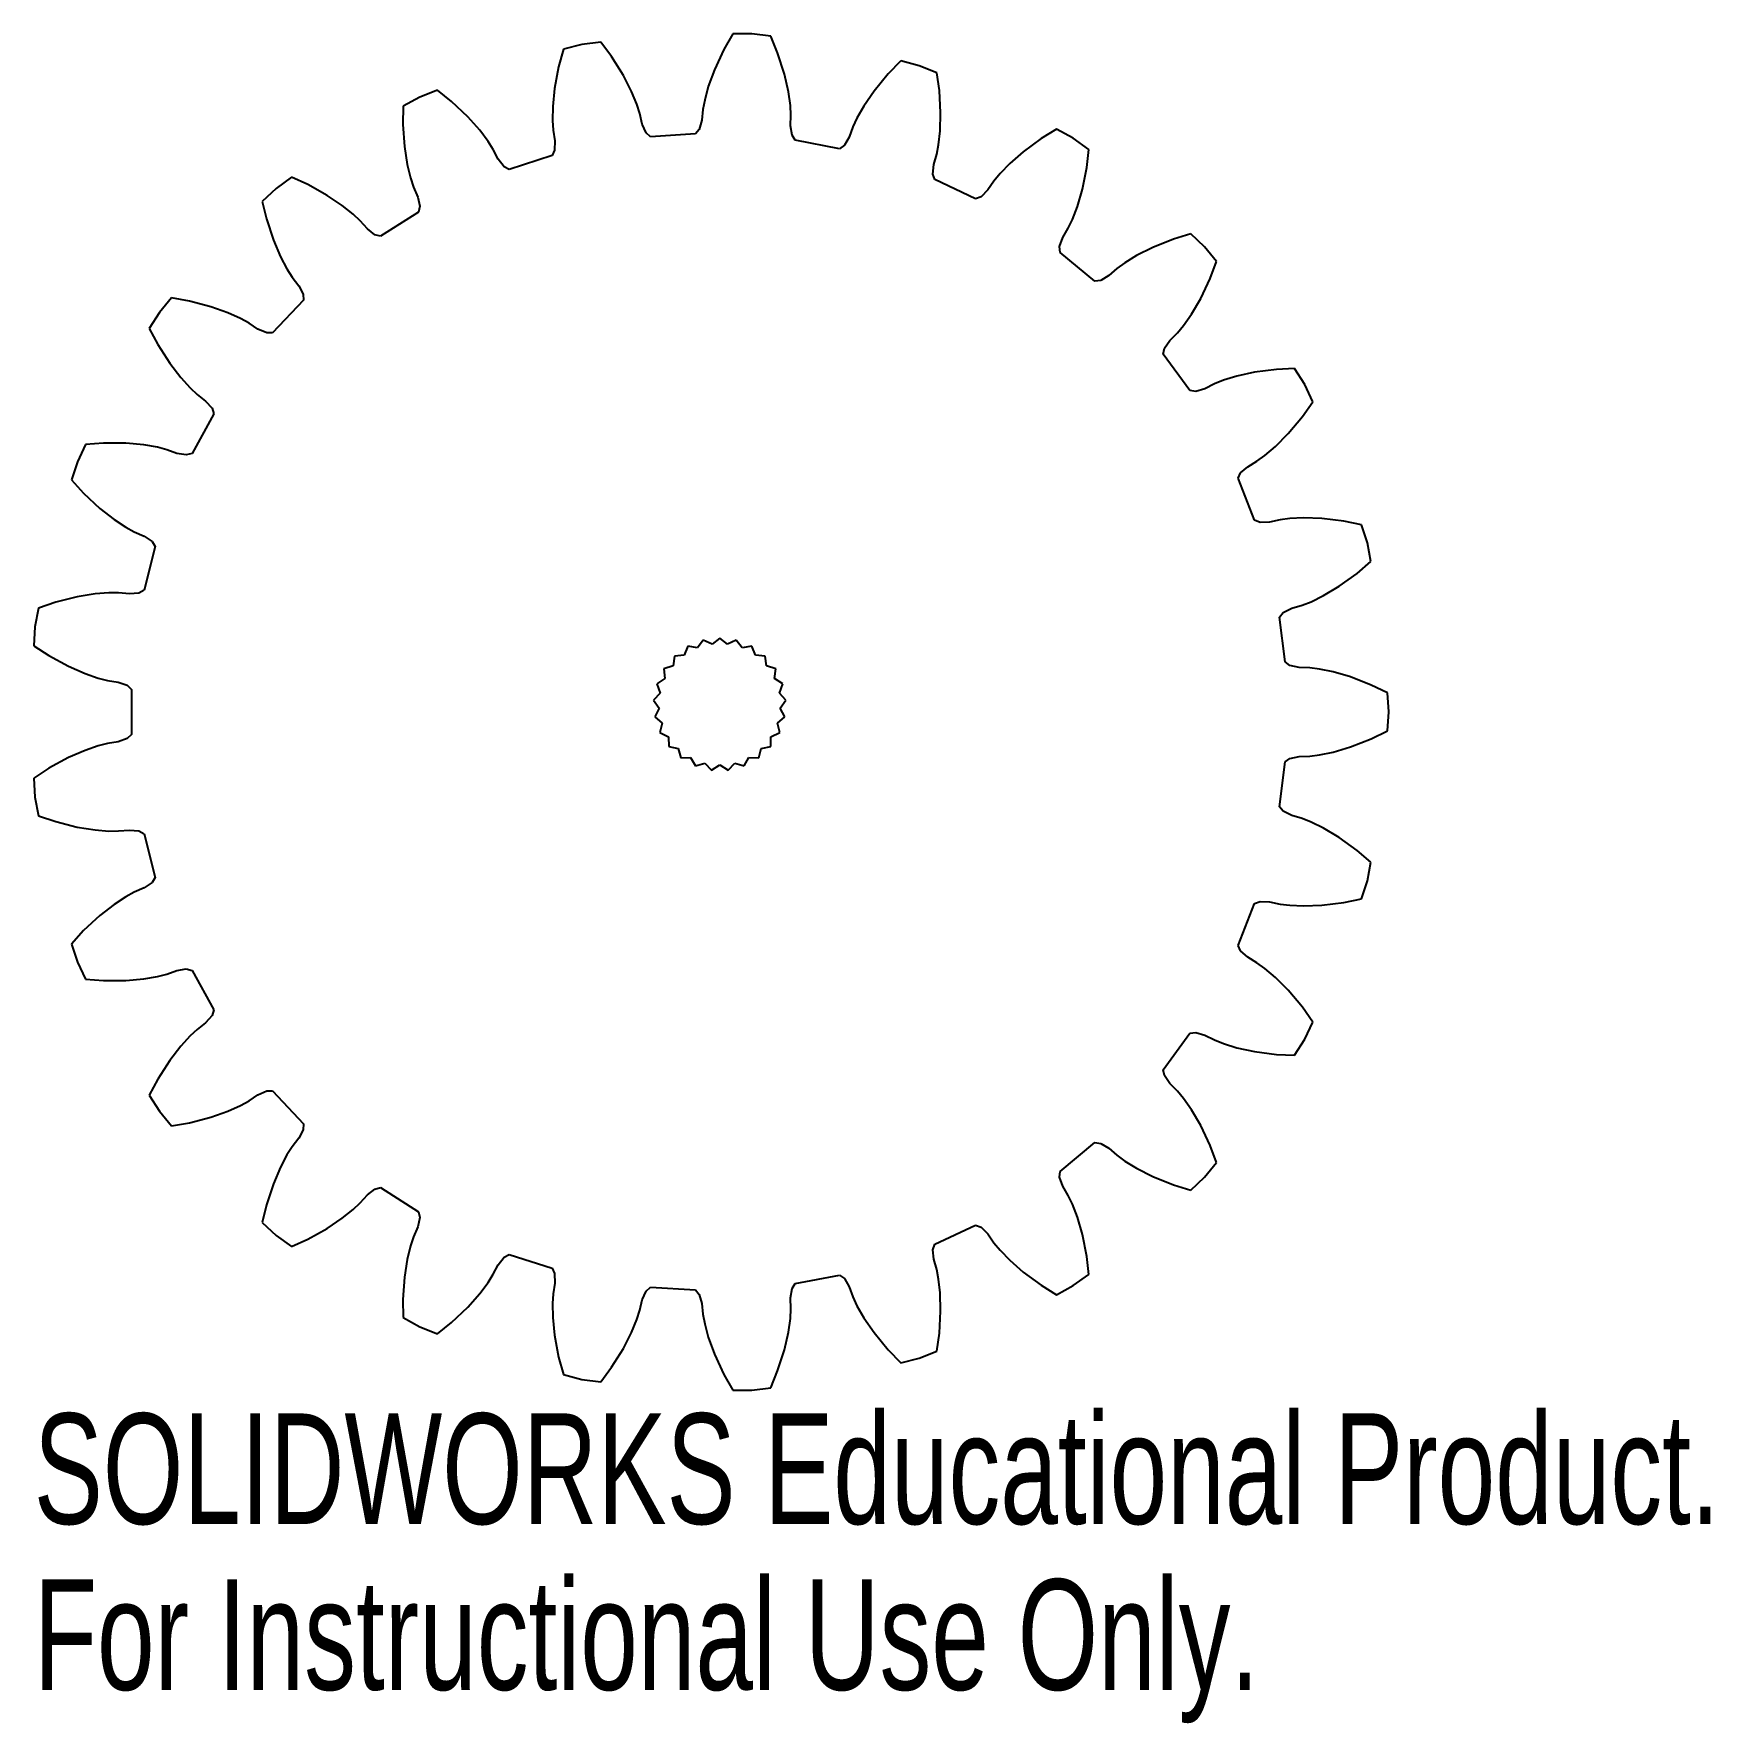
# Model space of a CAD drawing. Header units: millimetres. Extents: x -30 to 43.3, y -44.6 to 29.3.
import ezdxf

# ---------------------------------------------------------------- set-up
doc = ezdxf.new("R2010")
doc.units = ezdxf.units.MM
doc.styles.add('SLDTEXTSTYLE0', font='TXT', dxfattribs={"width": 0.7})

msp = doc.modelspace()

# ---------------------------------------------------------------- linework, layer by layer
at = {"color": 7, "linetype": 'Continuous', "lineweight": 25}
for p, q in [((-6.028, 28.818), (-6.832, 28.612)), ((-5.204, 28.922), (-6.028, 28.818)), ((-4.729, 28.289), (-5.204, 28.922)), ((0.572, 29.286), (0.18, 28.598)), ((1.402, 29.286), (0.572, 29.286)), ((2.226, 29.182), (1.402, 29.286)), ((2.528, 28.45), (2.226, 29.182)), ((-6.832, 28.612), (-7.041, 27.848)), ((-4.213, 27.465), (-4.729, 28.289)), ((0.18, 28.598), (-0.229, 27.716)), ((2.824, 27.524), (2.528, 28.45)), ((7.911, 28.097), (7.36, 27.529)), ((8.715, 27.891), (7.911, 28.097)), ((-7.041, 27.848), (-7.218, 26.892)), ((-3.851, 26.764), (-4.213, 27.465)), ((-0.229, 27.716), (-0.5, 26.975)), ((3, 26.754), (2.824, 27.524)), ((7.36, 27.529), (6.745, 26.776)), ((9.487, 27.585), (8.715, 27.891)), ((9.598, 26.802), (9.487, 27.585)), ((-12.337, 26.823), (-13.108, 26.518)), ((-11.719, 26.328), (-12.337, 26.823)), ((-7.218, 26.892), (-7.296, 26.107)), ((-3.619, 26.203), (-3.851, 26.764)), ((-0.5, 26.975), (-0.66, 26.389)), ((3.085, 26.154), (3, 26.754)), ((6.745, 26.776), (6.298, 26.125)), ((9.654, 25.831), (9.598, 26.802)), ((-13.836, 26.118), (-13.848, 25.326)), ((-13.108, 26.518), (-13.836, 26.118)), ((-11.014, 25.659), (-11.719, 26.328)), ((-7.296, 26.107), (-7.305, 25.5)), ((-3.49, 25.799), (-3.619, 26.203)), ((-0.737, 25.972), (-0.784, 25.504)), ((-0.66, 26.389), (-0.737, 25.972)), ((3.109, 25.73), (3.085, 26.154)), ((6.298, 26.125), (5.997, 25.598)), ((-13.848, 25.326), (-13.782, 24.356)), ((-10.489, 25.069), (-11.014, 25.659)), ((-7.305, 25.5), (-7.276, 25.077)), ((-3.385, 25.34), (-3.49, 25.799)), ((-3.222, 24.958), (-3.385, 25.34)), ((-0.784, 25.504), (-0.898, 25.104)), ((3.097, 25.26), (3.109, 25.73)), ((3.16, 24.849), (3.097, 25.26)), ((5.819, 25.213), (5.657, 24.772)), ((5.997, 25.598), (5.819, 25.213)), ((9.633, 25.042), (9.654, 25.831)), ((14.724, 25.121), (14.049, 24.707)), ((15.451, 24.721), (14.724, 25.121)), ((-10.125, 24.584), (-10.489, 25.069)), ((-9.899, 24.224), (-10.125, 24.584)), ((-7.276, 25.077), (-7.205, 24.612)), ((-7.205, 24.612), (-7.216, 24.196)), ((-3.031, 24.783), (-3.222, 24.958)), ((-1.065, 24.906), (-3.031, 24.783)), ((-0.898, 25.104), (-1.065, 24.906)), ((3.301, 24.632), (3.16, 24.849)), ((5.236, 24.262), (3.301, 24.632)), ((5.447, 24.412), (5.236, 24.262)), ((5.657, 24.772), (5.447, 24.412)), ((9.484, 24.022), (9.566, 24.438)), ((9.566, 24.438), (9.633, 25.042)), ((14.049, 24.707), (13.266, 24.131)), ((16.123, 24.233), (15.451, 24.721)), ((-13.782, 24.356), (-13.662, 23.576)), ((-9.684, 23.806), (-9.899, 24.224)), ((-9.43, 23.476), (-9.684, 23.806)), ((-7.329, 23.963), (-9.202, 23.354)), ((-7.216, 24.196), (-7.329, 23.963)), ((9.355, 23.57), (9.484, 24.022)), ((13.266, 24.131), (12.671, 23.612)), ((16.036, 23.446), (16.123, 24.233)), ((-18.723, 23.016), (-19.394, 22.528)), ((-18.001, 22.691), (-18.723, 23.016)), ((-13.662, 23.576), (-13.52, 22.986)), ((-13.52, 22.986), (-13.387, 22.583)), ((-9.202, 23.354), (-9.43, 23.476)), ((9.314, 23.156), (9.355, 23.57)), ((9.397, 22.91), (9.314, 23.156)), ((11.179, 22.072), (9.397, 22.91)), ((12.249, 23.176), (11.98, 22.848)), ((12.671, 23.612), (12.249, 23.176)), ((15.848, 22.492), (16.036, 23.446)), ((-19.394, 22.528), (-19.999, 21.96)), ((-17.152, 22.217), (-18.001, 22.691)), ((-16.497, 21.777), (-17.152, 22.217)), ((-13.387, 22.583), (-13.202, 22.151)), ((11.421, 22.164), (11.179, 22.072)), ((11.714, 22.46), (11.421, 22.164)), ((11.98, 22.848), (11.714, 22.46)), ((15.632, 21.733), (15.848, 22.492)), ((-19.999, 21.96), (-19.814, 21.191)), ((-16.023, 21.397), (-16.497, 21.777)), ((-13.161, 21.491), (-14.824, 20.436)), ((-13.202, 22.151), (-13.109, 21.745)), ((-13.109, 21.745), (-13.161, 21.491)), ((15.417, 21.165), (15.632, 21.733)), ((-19.814, 21.191), (-19.509, 20.268)), ((-15.716, 21.105), (-16.023, 21.397)), ((-15.403, 20.754), (-15.716, 21.105)), ((-15.075, 20.497), (-15.403, 20.754)), ((14.997, 20.377), (15.234, 20.783)), ((15.234, 20.783), (15.417, 21.165)), ((-19.509, 20.268), (-19.199, 19.542)), ((-14.824, 20.436), (-15.075, 20.497)), ((14.854, 19.986), (14.997, 20.377)), ((14.873, 19.728), (14.854, 19.986)), ((18.924, 19.948), (18.219, 19.593)), ((19.826, 20.311), (18.924, 19.948)), ((20.582, 20.544), (19.826, 20.311)), ((21.188, 19.975), (20.582, 20.544)), ((21.717, 19.336), (21.188, 19.975)), ((-19.199, 19.542), (-18.915, 19.005)), ((16.391, 18.472), (14.873, 19.728)), ((17.702, 19.275), (17.36, 19.024)), ((18.219, 19.593), (17.702, 19.275)), ((21.437, 18.595), (21.717, 19.336)), ((-18.915, 19.005), (-18.685, 18.649)), ((-18.685, 18.649), (-18.399, 18.276)), ((16.648, 18.501), (16.391, 18.472)), ((17.006, 18.715), (16.648, 18.501)), ((17.36, 19.024), (17.006, 18.715)), ((21.018, 17.718), (21.437, 18.595)), ((-23.961, 17.741), (-24.491, 17.101)), ((-23.182, 17.605), (-23.961, 17.741)), ((-18.399, 18.276), (-18.208, 17.906)), ((-18.208, 17.906), (-18.195, 17.647)), ((-24.491, 17.101), (-24.935, 16.401)), ((-22.241, 17.358), (-23.182, 17.605)), ((-21.497, 17.094), (-22.241, 17.358)), ((-20.944, 16.844), (-21.497, 17.094)), ((-18.195, 17.647), (-19.543, 16.211)), ((20.27, 16.54), (20.619, 17.036)), ((20.619, 17.036), (21.018, 17.718)), ((-24.935, 16.401), (-24.565, 15.701)), ((-20.574, 16.638), (-20.944, 16.844)), ((-20.184, 16.375), (-20.574, 16.638)), ((-19.802, 16.208), (-20.184, 16.375)), ((19.998, 16.215), (20.27, 16.54)), ((-24.565, 15.701), (-24.039, 14.883)), ((-19.543, 16.211), (-19.802, 16.208)), ((19.386, 15.283), (19.432, 15.538)), ((19.432, 15.538), (19.667, 15.881)), ((19.667, 15.881), (19.998, 16.215)), ((-24.039, 14.883), (-23.558, 14.257)), ((20.544, 13.689), (19.386, 15.283)), ((-23.558, 14.257), (-23.15, 13.808)), ((22.013, 14.141), (21.62, 13.983)), ((22.593, 14.32), (22.013, 14.141)), ((23.364, 14.489), (22.593, 14.32)), ((24.328, 14.616), (23.364, 14.489)), ((25.119, 14.653), (24.328, 14.616)), ((25.564, 13.952), (25.119, 14.653)), ((-23.15, 13.808), (-22.839, 13.52)), ((-22.839, 13.52), (-22.469, 13.23)), ((20.8, 13.654), (20.544, 13.689)), ((21.2, 13.772), (20.8, 13.654)), ((21.62, 13.983), (21.2, 13.772)), ((25.917, 13.201), (25.564, 13.952)), ((-22.115, 12.672), (-23.064, 10.945)), ((-22.469, 13.23), (-22.192, 12.919)), ((-22.192, 12.919), (-22.115, 12.672)), ((24.838, 11.808), (25.462, 12.554)), ((25.462, 12.554), (25.917, 13.201)), ((-27.724, 11.329), (-28.077, 10.578)), ((-26.935, 11.391), (-27.724, 11.329)), ((-25.962, 11.385), (-26.935, 11.391)), ((-25.176, 11.315), (-25.962, 11.385)), ((-24.578, 11.21), (-25.176, 11.315)), ((-24.168, 11.102), (-24.578, 11.21)), ((-23.725, 10.945), (-24.168, 11.102)), ((23.821, 10.853), (24.282, 11.247)), ((24.282, 11.247), (24.838, 11.808)), ((-28.077, 10.578), (-28.334, 9.788)), ((-23.314, 10.878), (-23.725, 10.945)), ((-23.064, 10.945), (-23.314, 10.878)), ((22.759, 10.091), (23.073, 10.364)), ((23.073, 10.364), (23.476, 10.606)), ((23.476, 10.606), (23.821, 10.853)), ((-28.334, 9.788), (-27.801, 9.203)), ((22.652, 9.855), (22.759, 10.091)), ((23.377, 8.024), (22.652, 9.855)), ((-27.801, 9.203), (-27.088, 8.541)), ((-27.088, 8.541), (-26.467, 8.054)), ((25.518, 8.125), (24.912, 8.097)), ((26.307, 8.097), (25.518, 8.125)), ((-26.467, 8.054), (-25.96, 7.721)), ((-25.96, 7.721), (-25.587, 7.519)), ((-25.587, 7.519), (-25.156, 7.33)), ((23.616, 7.925), (23.377, 8.024)), ((24.032, 7.941), (23.616, 7.925)), ((24.492, 8.041), (24.032, 7.941)), ((24.912, 8.097), (24.492, 8.041)), ((27.273, 7.98), (26.307, 8.097)), ((28.048, 7.82), (27.273, 7.98)), ((28.304, 7.03), (28.048, 7.82)), ((-24.675, 6.878), (-25.164, 4.97)), ((-25.156, 7.33), (-24.811, 7.098)), ((-24.811, 7.098), (-24.675, 6.878)), ((28.46, 6.215), (28.304, 7.03)), ((27.858, 5.701), (28.46, 6.215)), ((27.068, 5.134), (27.858, 5.701)), ((-29.024, 4.438), (-29.773, 4.182)), ((-28.081, 4.675), (-29.024, 4.438)), ((-27.302, 4.802), (-28.081, 4.675)), ((-26.697, 4.85), (-27.302, 4.802)), ((-26.273, 4.847), (-26.697, 4.85)), ((-25.804, 4.805), (-26.273, 4.847)), ((-25.39, 4.842), (-25.804, 4.805)), ((-25.164, 4.97), (-25.39, 4.842)), ((25.45, 4.308), (25.845, 4.462)), ((25.845, 4.462), (26.39, 4.729)), ((26.39, 4.729), (27.068, 5.134)), ((-29.773, 4.182), (-29.929, 3.367)), ((24.465, 3.786), (24.627, 3.987)), ((24.712, 1.832), (24.465, 3.786)), ((24.627, 3.987), (24.999, 4.175)), ((24.999, 4.175), (25.45, 4.308)), ((-29.929, 3.367), (-29.981, 2.538)), ((-29.981, 2.538), (-29.319, 2.104)), ((-1.394, 2.512), (-1.557, 2.119)), ((-0.975, 2.439), (-1.394, 2.512)), ((-0.719, 2.779), (-0.975, 2.439)), ((-0.331, 2.604), (-0.719, 2.779)), ((0.001, 2.87), (-0.331, 2.604)), ((0.333, 2.604), (0.001, 2.87)), ((0.721, 2.779), (0.333, 2.604)), ((0.976, 2.439), (0.721, 2.779)), ((1.395, 2.512), (0.976, 2.439)), ((1.558, 2.119), (1.395, 2.512)), ((-29.319, 2.104), (-28.465, 1.64)), ((-28.465, 1.64), (-27.741, 1.323)), ((-2.041, 1.664), (-2.444, 1.526)), ((-2.444, 1.526), (-2.397, 1.103)), ((-1.981, 2.085), (-2.041, 1.664)), ((-1.557, 2.119), (-1.981, 2.085)), ((1.983, 2.085), (1.558, 2.119)), ((2.043, 1.664), (1.983, 2.085)), ((2.445, 1.526), (2.043, 1.664)), ((2.399, 1.103), (2.445, 1.526)), ((24.919, 1.677), (24.712, 1.832)), ((25.326, 1.588), (24.919, 1.677)), ((25.796, 1.571), (25.326, 1.588)), ((26.217, 1.52), (25.796, 1.571)), ((26.811, 1.398), (26.217, 1.52)), ((-27.741, 1.323), (-27.167, 1.127)), ((-27.167, 1.127), (-26.756, 1.023)), ((-26.756, 1.023), (-26.292, 0.948)), ((-26.292, 0.948), (-25.899, 0.809)), ((-25.899, 0.809), (-25.713, 0.629)), ((-2.397, 1.103), (-2.753, 0.869)), ((-2.753, 0.869), (-2.602, 0.471)), ((2.754, 0.869), (2.399, 1.103)), ((2.604, 0.471), (2.754, 0.869)), ((27.568, 1.174), (26.811, 1.398)), ((28.474, 0.821), (27.568, 1.174)), ((29.185, 0.473), (28.474, 0.821)), ((-25.713, 0.629), (-25.713, -1.341)), ((-2.602, 0.471), (-2.889, 0.157)), ((-2.889, 0.157), (-2.644, -0.192)), ((2.89, 0.157), (2.604, 0.471)), ((2.646, -0.192), (2.89, 0.157)), ((29.237, -0.356), (29.185, 0.473)), ((-2.644, -0.192), (-2.843, -0.568)), ((-2.843, -0.568), (-2.52, -0.844)), ((2.521, -0.844), (2.845, -0.568)), ((2.845, -0.568), (2.646, -0.192)), ((29.185, -1.184), (29.237, -0.356)), ((-25.713, -1.341), (-25.899, -1.52)), ((-2.52, -0.844), (-2.619, -1.258)), ((-2.619, -1.258), (-2.237, -1.445)), ((-2.237, -1.445), (-2.23, -1.871)), ((2.231, -1.871), (2.238, -1.445)), ((2.238, -1.445), (2.62, -1.258)), ((2.62, -1.258), (2.521, -0.844)), ((28.474, -1.532), (29.185, -1.184)), ((-27.741, -2.035), (-28.465, -2.352)), ((-27.167, -1.838), (-27.741, -2.035)), ((-26.756, -1.735), (-27.167, -1.838)), ((-26.292, -1.659), (-26.756, -1.735)), ((-25.899, -1.52), (-26.292, -1.659)), ((-2.23, -1.871), (-1.813, -1.957)), ((-1.813, -1.957), (-1.701, -2.367)), ((1.702, -2.367), (1.815, -1.957)), ((1.815, -1.957), (2.231, -1.871)), ((26.217, -2.232), (26.811, -2.109)), ((26.811, -2.109), (27.568, -1.885)), ((27.568, -1.885), (28.474, -1.532)), ((-29.319, -2.815), (-29.981, -3.25)), ((-28.465, -2.352), (-29.319, -2.815)), ((-1.701, -2.367), (-1.276, -2.347)), ((-1.276, -2.347), (-1.065, -2.717)), ((-1.065, -2.717), (-0.658, -2.592)), ((-0.658, -2.592), (-0.362, -2.897)), ((-0.362, -2.897), (0.001, -2.675)), ((0.001, -2.675), (0.364, -2.897)), ((0.364, -2.897), (0.66, -2.592)), ((0.66, -2.592), (1.067, -2.717)), ((1.067, -2.717), (1.277, -2.347)), ((1.277, -2.347), (1.702, -2.367)), ((24.465, -4.498), (24.712, -2.543)), ((24.712, -2.543), (24.919, -2.389)), ((24.919, -2.389), (25.326, -2.3)), ((25.326, -2.3), (25.796, -2.283)), ((25.796, -2.283), (26.217, -2.232)), ((-29.981, -3.25), (-29.929, -4.078)), ((-29.929, -4.078), (-29.773, -4.894)), ((-29.773, -4.894), (-29.024, -5.15)), ((-29.024, -5.15), (-28.081, -5.386)), ((24.627, -4.699), (24.465, -4.498)), ((24.999, -4.886), (24.627, -4.699)), ((25.45, -5.02), (24.999, -4.886)), ((25.845, -5.173), (25.45, -5.02)), ((-28.081, -5.386), (-27.302, -5.514)), ((-27.302, -5.514), (-26.697, -5.561)), ((-26.697, -5.561), (-26.273, -5.559)), ((-26.273, -5.559), (-25.804, -5.517)), ((-25.804, -5.517), (-25.39, -5.554)), ((-25.39, -5.554), (-25.164, -5.681)), ((-25.164, -5.681), (-24.675, -7.589)), ((26.39, -5.44), (25.845, -5.173)), ((27.068, -5.846), (26.39, -5.44)), ((27.858, -6.413), (27.068, -5.846)), ((28.46, -6.926), (27.858, -6.413)), ((28.304, -7.742), (28.46, -6.926)), ((-25.156, -8.042), (-25.587, -8.23)), ((-24.811, -7.809), (-25.156, -8.042)), ((-24.675, -7.589), (-24.811, -7.809)), ((28.048, -8.531), (28.304, -7.742)), ((-26.467, -8.766), (-27.088, -9.253)), ((-25.96, -8.433), (-26.467, -8.766)), ((-25.587, -8.23), (-25.96, -8.433)), ((22.652, -10.567), (23.377, -8.735)), ((23.377, -8.735), (23.616, -8.637)), ((23.616, -8.637), (24.032, -8.652)), ((24.032, -8.652), (24.492, -8.753)), ((24.492, -8.753), (24.912, -8.808)), ((24.912, -8.808), (25.518, -8.837)), ((25.518, -8.837), (26.307, -8.808)), ((26.307, -8.808), (27.273, -8.692)), ((27.273, -8.692), (28.048, -8.531)), ((-27.088, -9.253), (-27.801, -9.914)), ((-27.801, -9.914), (-28.334, -10.5)), ((-28.334, -10.5), (-28.077, -11.289)), ((22.759, -10.802), (22.652, -10.567)), ((23.073, -11.076), (22.759, -10.802)), ((23.476, -11.317), (23.073, -11.076)), ((-28.077, -11.289), (-27.724, -12.04)), ((-24.578, -11.922), (-24.168, -11.814)), ((-24.168, -11.814), (-23.725, -11.657)), ((-23.725, -11.657), (-23.314, -11.59)), ((-23.314, -11.59), (-23.064, -11.657)), ((-23.064, -11.657), (-22.115, -13.383)), ((23.821, -11.565), (23.476, -11.317)), ((24.282, -11.959), (23.821, -11.565)), ((-27.724, -12.04), (-26.935, -12.102)), ((-26.935, -12.102), (-25.962, -12.097)), ((-25.962, -12.097), (-25.176, -12.026)), ((-25.176, -12.026), (-24.578, -11.922)), ((24.838, -12.52), (24.282, -11.959)), ((25.462, -13.265), (24.838, -12.52)), ((25.917, -13.913), (25.462, -13.265)), ((-22.469, -13.941), (-22.839, -14.231)), ((-22.192, -13.63), (-22.469, -13.941)), ((-22.115, -13.383), (-22.192, -13.63)), ((25.564, -14.664), (25.917, -13.913)), ((-23.15, -14.52), (-23.558, -14.969)), ((-22.839, -14.231), (-23.15, -14.52)), ((19.386, -15.994), (20.544, -14.401)), ((20.544, -14.401), (20.8, -14.365)), ((20.8, -14.365), (21.2, -14.483)), ((21.2, -14.483), (21.62, -14.695)), ((21.62, -14.695), (22.013, -14.853)), ((25.119, -15.365), (25.564, -14.664)), ((-23.558, -14.969), (-24.039, -15.595)), ((22.013, -14.853), (22.593, -15.032)), ((22.593, -15.032), (23.364, -15.2)), ((23.364, -15.2), (24.328, -15.327)), ((24.328, -15.327), (25.119, -15.365)), ((-24.039, -15.595), (-24.565, -16.413)), ((19.432, -16.249), (19.386, -15.994)), ((-24.565, -16.413), (-24.935, -17.112)), ((-20.184, -17.087), (-19.802, -16.92)), ((-19.802, -16.92), (-19.543, -16.923)), ((-19.543, -16.923), (-18.195, -18.359)), ((19.667, -16.592), (19.432, -16.249)), ((19.998, -16.926), (19.667, -16.592)), ((20.27, -17.252), (19.998, -16.926)), ((-24.935, -17.112), (-24.491, -17.813)), ((-21.497, -17.806), (-20.944, -17.556)), ((-20.944, -17.556), (-20.574, -17.349)), ((-20.574, -17.349), (-20.184, -17.087)), ((20.619, -17.748), (20.27, -17.252)), ((-24.491, -17.813), (-23.961, -18.453)), ((-23.961, -18.453), (-23.182, -18.316)), ((-23.182, -18.316), (-22.241, -18.069)), ((-22.241, -18.069), (-21.497, -17.806)), ((-18.195, -18.359), (-18.208, -18.617)), ((21.018, -18.43), (20.619, -17.748)), ((21.437, -19.307), (21.018, -18.43)), ((-18.399, -18.987), (-18.685, -19.36)), ((-18.208, -18.617), (-18.399, -18.987)), ((14.873, -20.439), (16.391, -19.183)), ((16.391, -19.183), (16.648, -19.213)), ((-18.915, -19.717), (-19.199, -20.253)), ((-18.685, -19.36), (-18.915, -19.717)), ((16.648, -19.213), (17.006, -19.427)), ((17.006, -19.427), (17.36, -19.736)), ((17.36, -19.736), (17.702, -19.987)), ((21.717, -20.047), (21.437, -19.307)), ((-19.199, -20.253), (-19.509, -20.979)), ((14.854, -20.697), (14.873, -20.439)), ((17.702, -19.987), (18.219, -20.304)), ((18.219, -20.304), (18.924, -20.659)), ((18.924, -20.659), (19.826, -21.022)), ((21.188, -20.687), (21.717, -20.047)), ((-19.509, -20.979), (-19.814, -21.902)), ((-15.403, -21.466), (-15.075, -21.209)), ((-15.075, -21.209), (-14.824, -21.147)), ((-14.824, -21.147), (-13.161, -22.203)), ((14.997, -21.088), (14.854, -20.697)), ((15.234, -21.494), (14.997, -21.088)), ((19.826, -21.022), (20.582, -21.255)), ((20.582, -21.255), (21.188, -20.687)), ((-19.814, -21.902), (-19.999, -22.672)), ((-16.497, -22.488), (-16.023, -22.109)), ((-16.023, -22.109), (-15.716, -21.817)), ((-15.716, -21.817), (-15.403, -21.466)), ((15.417, -21.877), (15.234, -21.494)), ((15.632, -22.444), (15.417, -21.877)), ((-19.999, -22.672), (-19.394, -23.24)), ((-17.152, -22.929), (-16.497, -22.488)), ((-13.202, -22.862), (-13.387, -23.295)), ((-13.109, -22.457), (-13.202, -22.862)), ((-13.161, -22.203), (-13.109, -22.457)), ((9.397, -23.622), (11.179, -22.783)), ((11.179, -22.783), (11.421, -22.876)), ((11.421, -22.876), (11.714, -23.172)), ((15.848, -23.204), (15.632, -22.444)), ((-19.394, -23.24), (-18.723, -23.728)), ((-18.723, -23.728), (-18.001, -23.402)), ((-18.001, -23.402), (-17.152, -22.929)), ((-13.387, -23.295), (-13.52, -23.697)), ((9.314, -23.867), (9.397, -23.622)), ((11.714, -23.172), (11.98, -23.559)), ((11.98, -23.559), (12.249, -23.888)), ((16.036, -24.158), (15.848, -23.204)), ((-13.662, -24.287), (-13.782, -25.068)), ((-13.52, -23.697), (-13.662, -24.287)), ((-9.684, -24.518), (-9.43, -24.188)), ((-9.43, -24.188), (-9.202, -24.066)), ((-9.202, -24.066), (-7.329, -24.674)), ((9.355, -24.282), (9.314, -23.867)), ((9.484, -24.734), (9.355, -24.282)), ((12.249, -23.888), (12.671, -24.323)), ((12.671, -24.323), (13.266, -24.843)), ((16.123, -24.944), (16.036, -24.158)), ((-13.782, -25.068), (-13.848, -26.038)), ((-10.125, -25.295), (-9.899, -24.936)), ((-9.899, -24.936), (-9.684, -24.518)), ((-7.329, -24.674), (-7.216, -24.907)), ((-7.216, -24.907), (-7.205, -25.323)), ((3.301, -25.343), (5.236, -24.974)), ((5.236, -24.974), (5.447, -25.124)), ((9.566, -25.15), (9.484, -24.734)), ((13.266, -24.843), (14.049, -25.419)), ((15.451, -25.432), (16.123, -24.944)), ((-11.014, -26.37), (-10.489, -25.781)), ((-10.489, -25.781), (-10.125, -25.295)), ((-7.276, -25.788), (-7.305, -26.211)), ((-7.205, -25.323), (-7.276, -25.788)), ((-3.385, -26.052), (-3.222, -25.669)), ((-3.222, -25.669), (-3.031, -25.494)), ((-3.031, -25.494), (-1.065, -25.618)), ((-1.065, -25.618), (-0.898, -25.815)), ((-0.898, -25.815), (-0.784, -26.216)), ((3.097, -25.972), (3.16, -25.56)), ((3.16, -25.56), (3.301, -25.343)), ((5.447, -25.124), (5.657, -25.483)), ((5.657, -25.483), (5.819, -25.925)), ((9.633, -25.753), (9.566, -25.15)), ((9.654, -26.542), (9.633, -25.753)), ((14.049, -25.419), (14.724, -25.832)), ((14.724, -25.832), (15.451, -25.432)), ((-13.848, -26.038), (-13.836, -26.829)), ((-11.719, -27.04), (-11.014, -26.37)), ((-7.305, -26.211), (-7.296, -26.818)), ((-3.619, -26.914), (-3.49, -26.51)), ((-3.49, -26.51), (-3.385, -26.052)), ((-0.784, -26.216), (-0.737, -26.684)), ((3.085, -26.865), (3.109, -26.442)), ((3.109, -26.442), (3.097, -25.972)), ((5.819, -25.925), (5.997, -26.309)), ((5.997, -26.309), (6.298, -26.837)), ((9.598, -27.513), (9.654, -26.542)), ((-13.836, -26.829), (-13.108, -27.229)), ((-13.108, -27.229), (-12.337, -27.535)), ((-12.337, -27.535), (-11.719, -27.04)), ((-7.296, -26.818), (-7.218, -27.604)), ((-3.851, -27.475), (-3.619, -26.914)), ((-0.737, -26.684), (-0.66, -27.101)), ((-0.66, -27.101), (-0.5, -27.686)), ((3, -27.466), (3.085, -26.865)), ((6.298, -26.837), (6.745, -27.488)), ((-7.218, -27.604), (-7.041, -28.56)), ((-4.213, -28.177), (-3.851, -27.475)), ((-0.5, -27.686), (-0.229, -28.428)), ((2.824, -28.236), (3, -27.466)), ((6.745, -27.488), (7.36, -28.24)), ((9.487, -28.297), (9.598, -27.513)), ((-7.041, -28.56), (-6.832, -29.323)), ((-4.729, -29.001), (-4.213, -28.177)), ((-0.229, -28.428), (0.18, -29.31)), ((2.528, -29.162), (2.824, -28.236)), ((7.36, -28.24), (7.911, -28.809)), ((7.911, -28.809), (8.715, -28.602)), ((8.715, -28.602), (9.487, -28.297)), ((-6.832, -29.323), (-6.028, -29.53)), ((-6.028, -29.53), (-5.204, -29.634)), ((-5.204, -29.634), (-4.729, -29.001)), ((0.18, -29.31), (0.572, -29.997)), ((2.226, -29.893), (2.528, -29.162)), ((0.572, -29.997), (1.402, -29.997)), ((1.402, -29.997), (2.226, -29.893))]:
    msp.add_line(p, q, dxfattribs=at)

# ---------------------------------------------------------------- texts
at = {"color": 7, "linetype": 'Continuous', "char_height": 4.83362, "attachment_point": 1, "style": 'SLDTEXTSTYLE0'}
for s, insert in [('SOLIDWORKS Educational Product.', (-29.981, -31.017)), ('For Instructional Use Only.', (-29.981, -38.267))]:
    msp.add_mtext(s, dxfattribs=dict(at, insert=insert))

doc.saveas('drawing.dxf')
